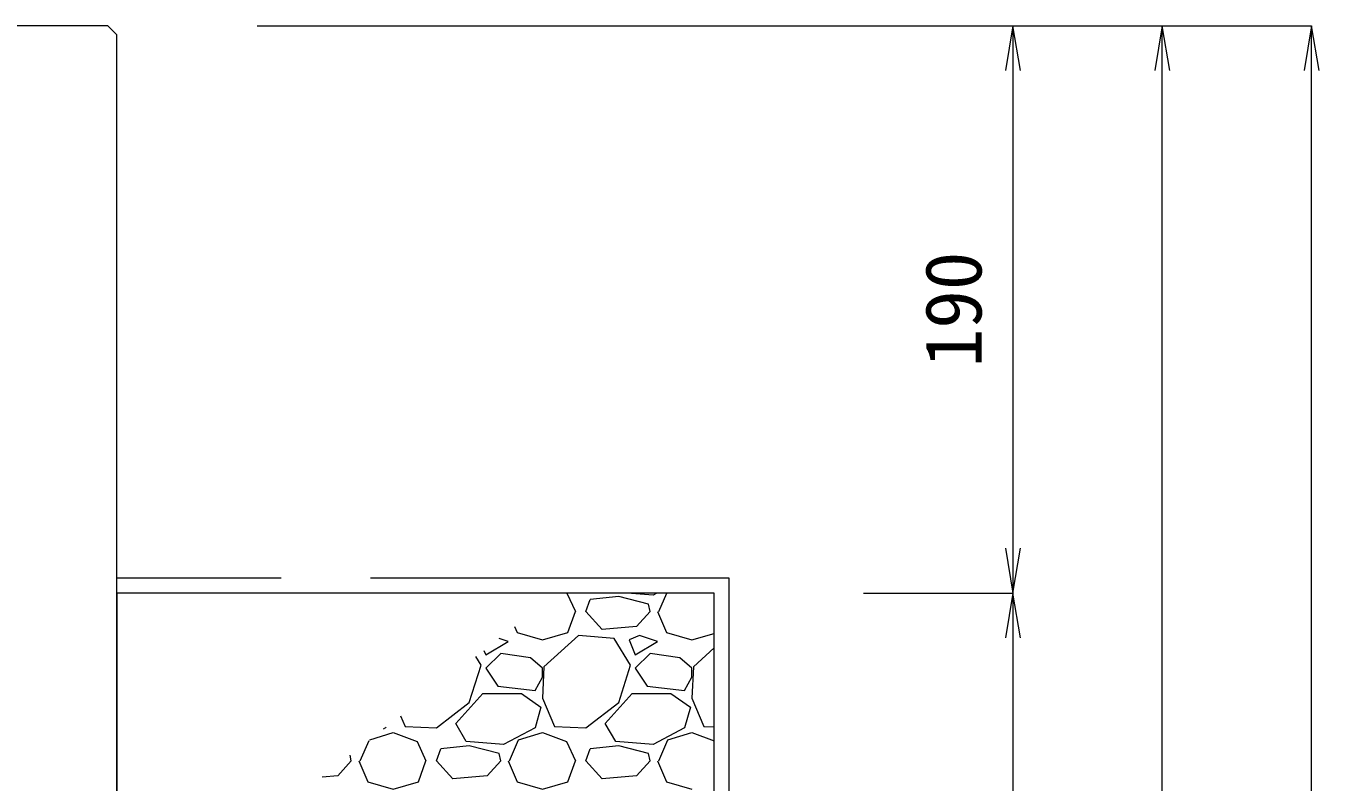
# Model space of a CAD drawing. Units: millimetres at full size, sheet at 1:20; details may follow other scales. Extents: x 0 to 23340, y -4498 to 8520.
# Drawn here: x 12927.1 to 13360, y 4592.9 to 4846.2 of the extents above; entities that cross this region are included whole.
import ezdxf
from ezdxf.enums import TextEntityAlignment as Align

# ---------------------------------------------------------------- set-up
doc = ezdxf.new("R2010")
doc.units = ezdxf.units.MM
doc.header["$LTSCALE"] = 20
doc.linetypes.add('DASHED', pattern=[7.5, 6, -1.5])
for name, color, linetype, lineweight in [('KIJUN', 5, 'Continuous', 5), ('SUNPO', 3, 'Continuous', 13), ('ﾊｯﾁﾝｸﾞ', 7, 'Continuous', 5)]:
    doc.layers.add(name, color=color, linetype=linetype, lineweight=lineweight)
doc.styles.add('ＭＳ ゴシック', font='')
doc.styles.get('ＭＳ ゴシック').set_extended_font_data('MS Gothic')

# ---------------------------------------------------------------- blocks, each defined once
blk = doc.blocks.new('open_arrow')
at = {"color": 0, "linetype": 'Continuous', "lineweight": -2}
blk.add_lwpolyline([(7.5, 1.25), (0, 0), (7.5, -1.25)], dxfattribs=at)

msp = doc.modelspace()

# ---------------------------------------------------------------- linework, layer by layer
at = {"layer": 'KIJUN', "color": 7, "lineweight": 13}
msp.add_lwpolyline([(12937.48, 4156.2), (12957.48, 4176.2), (12957.48, 4843.2), (12954.48, 4846.2), (12907.48, 4846.2), (12903.48, 4756.2), (12867.48, 4736.2), (12865.48, 4696.2), (12892.48, 4631.2), (12883.72, 4284.93)], dxfattribs=at)
at = {"layer": 'KIJUN', "color": 7, "linetype": 'DASHED', "lineweight": 13}
msp.add_lwpolyline([(12427.48, 4661.2), (12222.48, 4661.2), (12222.48, 3951.2), (13162.48, 3951.2), (13162.48, 4661.2), (12957.48, 4661.2)], dxfattribs=at)
at = {"layer": 'KIJUN', "color": 7, "lineweight": 13}
msp.add_lwpolyline([(12957.48, 4656.2), (12957.48, 4176.2), (12937.48, 4156.2), (12447.48, 4156.2), (12427.48, 4176.2), (12427.48, 4656.2), (12227.48, 4656.2), (12227.48, 3956.2), (13157.48, 3956.2), (13157.48, 4656.2)], close=True, dxfattribs=at)
at = {"layer": 'SUNPO'}
for p, q in [((13004.48, 4846.2), (13257.48, 4846.2)), ((13004.48, 4846.2), (13307.48, 4846.2)), ((13004.48, 4846.2), (13357.48, 4846.2)), ((13257.48, 4846.2), (13257.48, 4656.2)), ((13307.48, 4156.2), (13307.48, 4846.2)), ((13357.48, 3956.2), (13357.48, 4846.2)), ((13207.48, 4656.2), (13257.48, 4656.2)), ((13207.48, 4656.2), (13257.48, 4656.2)), ((13257.48, 4656.2), (13257.48, 4156.2))]:
    msp.add_line(p, q, dxfattribs=at)
at = {"layer": 'ﾊｯﾁﾝｸﾞ'}
for p, q in [((13108.14, 4656.2), (13111, 4650)), ((13114.5, 4650), (13116, 4654)), ((13125.5, 4655), (13116, 4654)), ((13135.5, 4652.5), (13125.5, 4655)), ((13137, 4655.5), (13128.3, 4656.2)), ((13138.33, 4656.2), (13137, 4655.5)), ((13139, 4650), (13141.66, 4656.2)), ((13108.5, 4643), (13111, 4650)), ((13120, 4644), (13114.5, 4650)), ((13136, 4650), (13131.5, 4645)), ((13136, 4650), (13135.5, 4652.5)), ((13138.5, 4650), (13141.5, 4643)), ((13088.5, 4640), (13085.51, 4641)), ((13090.64, 4645.02), (13091.5, 4643)), ((13091.5, 4643), (13100, 4640.5)), ((13100, 4640.5), (13108.5, 4643)), ((13112, 4642), (13100.5, 4631.5)), ((13124, 4641), (13112, 4642)), ((13131.5, 4645), (13120, 4644)), ((13129.5, 4632), (13124, 4641)), ((13132.5, 4642), (13129, 4640.5)), ((13138.5, 4640), (13132.5, 4642)), ((13141.5, 4643), (13150, 4640.5)), ((13150, 4640.5), (13157.48, 4642.7)), ((13080.4, 4636.99), (13081, 4635.5)), ((13081, 4635.5), (13088.5, 4640)), ((13129, 4640.5), (13131, 4635.5)), ((13131, 4635.5), (13138.5, 4640)), ((13157.48, 4637.88), (13150.5, 4631.5)), ((13079.5, 4632), (13077.73, 4634.9)), ((13086, 4636), (13081, 4631)), ((13096, 4634.5), (13086, 4636)), ((13100, 4631), (13096, 4634.5)), ((13136, 4636), (13131, 4631)), ((13146, 4634.5), (13136, 4636)), ((13150, 4631), (13146, 4634.5)), ((13075.5, 4619.5), (13079.5, 4632)), ((13081, 4631), (13085, 4625)), ((13097.5, 4623.5), (13100, 4628)), ((13100.5, 4631.5), (13100, 4621)), ((13100, 4628), (13100, 4631)), ((13125.5, 4619.5), (13129.5, 4632)), ((13131, 4631), (13135, 4625)), ((13147.5, 4623.5), (13150, 4628)), ((13150.5, 4631.5), (13150, 4621)), ((13150, 4628), (13150, 4631)), ((13085, 4625), (13097.5, 4623.5)), ((13135, 4625), (13147.5, 4623.5)), ((13064.5, 4611), (13075.5, 4619.5)), ((13071, 4612.5), (13080, 4622.5)), ((13080, 4622.5), (13093, 4622.5)), ((13093, 4622.5), (13099.5, 4618)), ((13100, 4621), (13104, 4611.5)), ((13114.5, 4611), (13125.5, 4619.5)), ((13121, 4612.5), (13130, 4622.5)), ((13130, 4622.5), (13143, 4622.5)), ((13143, 4622.5), (13149.5, 4618)), ((13150, 4621), (13154, 4611.5)), ((13052.48, 4615.11), (13054, 4611.5)), ((13099.5, 4618), (13097.5, 4611)), ((13149.5, 4618), (13147.5, 4611)), ((13047.5, 4611), (13046.71, 4610.59)), ((13047.58, 4611.27), (13047.5, 4611)), ((13054, 4611.5), (13064.5, 4611)), ((13074.5, 4606.5), (13071, 4612.5)), ((13097.5, 4611), (13087, 4605.5)), ((13104, 4611.5), (13114.5, 4611)), ((13124.5, 4606.5), (13121, 4612.5)), ((13147.5, 4611), (13137, 4605.5)), ((13154, 4611.5), (13157.48, 4611.33)), ((13039, 4600), (13041.93, 4606.84)), ((13042.22, 4607.07), (13050, 4609.5)), ((13050, 4609.5), (13058, 4606.5)), ((13058, 4606.5), (13061, 4600)), ((13087, 4605.5), (13074.5, 4606.5)), ((13089, 4600), (13092, 4607)), ((13092, 4607), (13100, 4609.5)), ((13100, 4609.5), (13108, 4606.5)), ((13108, 4606.5), (13111, 4600)), ((13137, 4605.5), (13124.5, 4606.5)), ((13139, 4600), (13142, 4607)), ((13142, 4607), (13150, 4609.5)), ((13150, 4609.5), (13157.48, 4606.69)), ((13064.5, 4600), (13066, 4604)), ((13075.5, 4605), (13066, 4604)), ((13085.5, 4602.5), (13075.5, 4605)), ((13086, 4600), (13085.5, 4602.5)), ((13114.5, 4600), (13116, 4604)), ((13125.5, 4605), (13116, 4604)), ((13135.5, 4602.5), (13125.5, 4605)), ((13136, 4600), (13135.5, 4602.5)), ((13036, 4600), (13031.5, 4595)), ((13036, 4600), (13035.62, 4601.9)), ((13038.5, 4600), (13041.5, 4593)), ((13058.5, 4593), (13061, 4600)), ((13070, 4594), (13064.5, 4600)), ((13086, 4600), (13081.5, 4595)), ((13088.5, 4600), (13091.5, 4593)), ((13108.5, 4593), (13111, 4600)), ((13120, 4594), (13114.5, 4600)), ((13136, 4600), (13131.5, 4595)), ((13138.5, 4600), (13141.5, 4593)), ((13031.5, 4595), (13026.24, 4594.54)), ((13081.5, 4595), (13070, 4594)), ((13131.5, 4595), (13120, 4594)), ((13041.5, 4593), (13050, 4590.5)), ((13050, 4590.5), (13058.5, 4593)), ((13091.5, 4593), (13100, 4590.5)), ((13100, 4590.5), (13108.5, 4593)), ((13141.5, 4593), (13150, 4590.5))]:
    msp.add_line(p, q, dxfattribs=at)

# ---------------------------------------------------------------- block references
at = {"layer": 'SUNPO', "xscale": 2, "yscale": 2}
for p, rotation in [((13257.48, 4846.2), 270), ((13307.48, 4846.2), 270), ((13357.48, 4846.2), 270), ((13257.48, 4656.2), 90), ((13257.48, 4656.2), 270)]:
    msp.add_blockref('open_arrow', p, dxfattribs=dict(at, rotation=rotation))

# ---------------------------------------------------------------- texts
at = {"layer": 'SUNPO', "style": 'ＭＳ ゴシック'}
msp.add_text('190', height=18.99, rotation=90, dxfattribs=at).set_placement((13237.48, 4751.2), align=Align.MIDDLE_CENTER)

doc.saveas('drawing.dxf')
